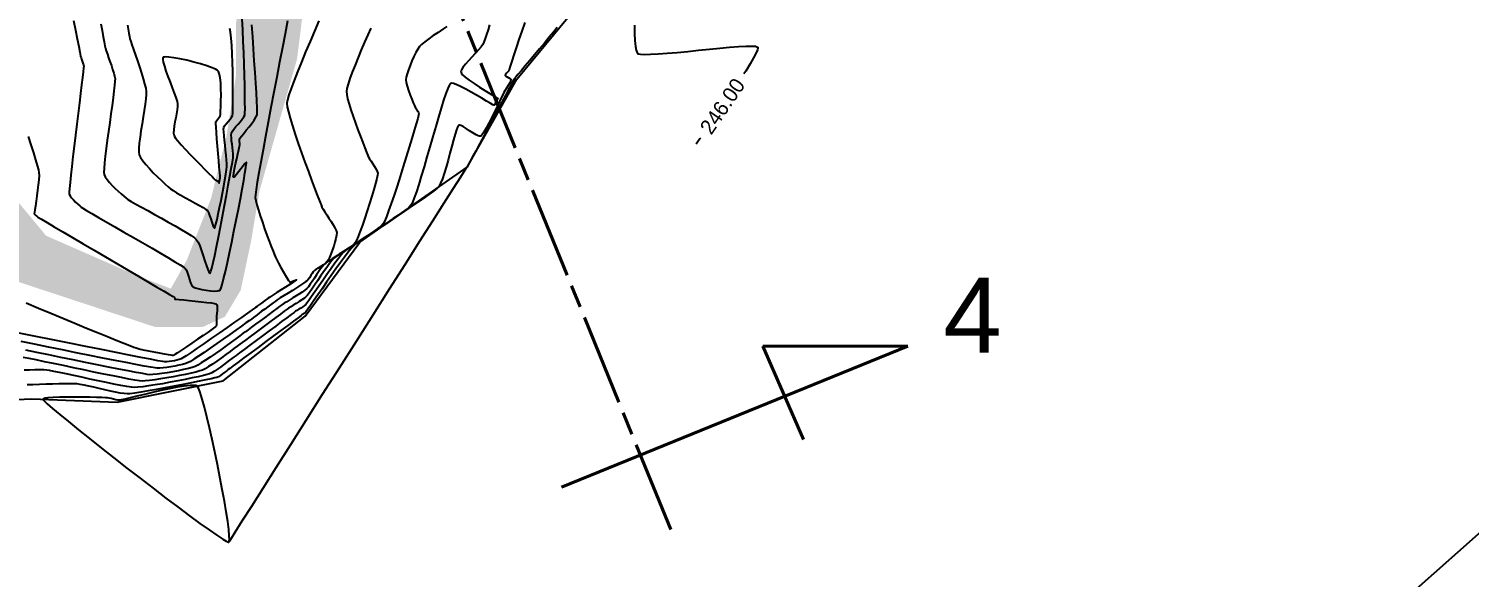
# Model space of a CAD drawing. Header units: metres. Extents: x 708941 to 724052, y 5405153 to 5413472.
# Drawn here: x 710142.2 to 710525.8, y 5411917.1 to 5412063.1 of the extents above; entities that cross this region are included whole.
import ezdxf

# ---------------------------------------------------------------- set-up
doc = ezdxf.new("R2010")
doc.units = ezdxf.units.M
doc.header["$LTSCALE"] = 12.7
doc.header["$MEASUREMENT"] = 0
doc.linetypes.add('ACAD_ISO08W100', pattern=[36, 24, -3, 6, -3])
for name, color, linetype in [('CONT-MJR1', 252, 'Continuous'), ('CONT-MNR1', 251, 'Continuous'), ('contornos2', 7, 'Continuous'), ('poligono colbun', 7, 'Continuous'), ('rio', 251, 'Continuous')]:
    doc.layers.add(name, color=color, linetype=linetype)
doc.layers.add('corte', color=214, linetype='ACAD_ISO08W100', lineweight=40)

msp = doc.modelspace()

# ---------------------------------------------------------------- hatches: boundary and pattern name
at = {"layer": 'rio'}
h = msp.add_hatch(dxfattribs=at)
h.set_pattern_fill('MUDST', color=256, scale=15, style=0)
h.paths.add_polyline_path([(709010.72, 5411936.38), (709004.98, 5411946.45), (709001.25, 5411958.08), (708996.13, 5411975.99), (709012.7, 5411962.98), (709030.78, 5411956.49), (709044.53, 5411951.18), (709074.83, 5411950.28), (709089.61, 5411951.82), (709102.43, 5411952.02), (709123.56, 5411954.63), (709134.73, 5411956.95), (709145.4, 5411956.95), (709168.41, 5411955.62), (709183.3, 5411955.53), (709187.67, 5411955.43), (709193.87, 5411958.4), (709194.56, 5411957.99), (709200.68, 5411965.39), (709203.1, 5411977.2), (709205.58, 5411984.02), (709211.33, 5411990.28), (709223.71, 5411994.78), (709231.07, 5411997.27), (709241.21, 5411994.8), (709265.58, 5411997.08), (709286.39, 5412000.38), (709297.9, 5412001.91), (709315.21, 5411997.24), (709326.72, 5411992.03), (709345.09, 5411985.93), (709355.27, 5411979.45), (709376.46, 5411975.37), (709391.72, 5411975.3), (709413.08, 5411978.61), (709438.83, 5411980.92), (709461.63, 5411986.21), (709475.6, 5411989.01), (709492.86, 5411992.74), (709503.45, 5411993.79), (709515.24, 5411993.79), (709532.63, 5411987.71), (709547.37, 5411983.51), (709564.71, 5411977.95), (709575.63, 5411973.62), (709587.68, 5411967.04), (709601.87, 5411958.6), (709607.56, 5411954.31), (709621.49, 5411940.03), (709647.9, 5411909.14), (709660.4, 5411897.76), (709669.81, 5411887.81), (709676.49, 5411876.15), (709682.2, 5411869.04), (709705.75, 5411878.05), (709736, 5411893.04), (709750.64, 5411899.41), (709758.05, 5411906.33), (709764.85, 5411916.27), (709770.13, 5411926.57), (709778.25, 5411949.25), (709785.66, 5411970.64), (709786.5, 5411979.16), (709785.1, 5411992.95), (709785.1, 5412008.74), (709787.55, 5412022.89), (709795.83, 5412039.06), (709803.3, 5412045.65), (709812.9, 5412054.28), (709814.49, 5412059.03), (709815.9, 5412060.78), (709822.13, 5412063.75), (709825.31, 5412072.01), (709847.55, 5412106.6), (709866.9, 5412128.06), (709875.05, 5412136.05), (709882.93, 5412155.32), (709888.97, 5412168.35), (709893.2, 5412182.51), (709907.24, 5412209.92), (709938.47, 5412236.97), (709971.6, 5412250.13), (709991.71, 5412252.94), (710005.1, 5412261.1), (710014.56, 5412263.33), (710040.82, 5412267.64), (710057.91, 5412266.41), (710076.56, 5412261.93), (710102.9, 5412255.3), (710112.79, 5412247.31), (710119.45, 5412240.72), (710131.28, 5412231.78), (710145.37, 5412209.63), (710149.4, 5412194.25), (710150.27, 5412166.43), (710139.83, 5412142.28), (710130.23, 5412129.69), (710126.33, 5412121.71), (710117.73, 5412100.96), (710114.13, 5412096.47), (710111.94, 5412085.44), (710111.94, 5412063.54), (710117.58, 5412054.18), (710137.74, 5412018.92), (710146.76, 5412008.05), (710171.4, 5411997.24), (710179.97, 5411993.95), (710184.25, 5412001.58), (710190.69, 5412018), (710194.77, 5412034.37), (710197.31, 5412050.49), (710197.31, 5412064.26), (710199.32, 5412079.72), (710201.37, 5412092.19), (710205.73, 5412098.48), (710214.95, 5412120.36), (710219.48, 5412128.98), (710230.13, 5412139.36), (710235.6, 5412142.44), (710241.85, 5412140.68), (710250.27, 5412138.84), (710280.27, 5412139.46), (710296.04, 5412143.18), (710311.35, 5412143.18), (710329.27, 5412144.22), (710333.88, 5412147.83), (710359.32, 5412147.31), (710368.97, 5412148.45), (710370.82, 5412151.38), (710390.46, 5412160.63), (710398.15, 5412171.03), (710408.65, 5412192.1), (710415.95, 5412204.58), (710425.69, 5412246.2), (710427.89, 5412275.36), (710429.04, 5412328.01), (710428.04, 5412335.01), (710422.46, 5412340.84), (710414.39, 5412351.33), (710395.98, 5412353.91), (710387.66, 5412360.04), (710378.34, 5412372.12), (710377.12, 5412383.36), (710377.12, 5412396.81), (710371.6, 5412397.8), (710368.77, 5412410.55), (710362.93, 5412436.03), (710362.93, 5412455.01), (710369.68, 5412482.49), (710374.05, 5412500.93), (710382.11, 5412513.13), (710396.48, 5412526.77), (710413.79, 5412540.1), (710438.62, 5412552.3), (710472.36, 5412570.37), (710507.51, 5412590.61), (710519.7, 5412579.46), (710499.92, 5412572.63), (710480.98, 5412561.98), (710445.54, 5412543.55), (710413.79, 5412532.5), (710411.05, 5412528.12), (710405.76, 5412520.43), (710394.25, 5412506.93), (710388.85, 5412494.92), (710386.47, 5412476.01), (710382.71, 5412446.17), (710388.72, 5412397.62), (710394.97, 5412383.05), (710398.02, 5412368.11), (710411.09, 5412363.15), (710426.51, 5412356), (710442.45, 5412348.49), (710447.05, 5412337.14), (710447.05, 5412315.92), (710441.78, 5412260.07), (710441.78, 5412194.92), (710437.48, 5412190.86), (710437.48, 5412179.96), (710422.82, 5412173.29), (710418.74, 5412164.82), (710409.45, 5412149.84), (710394.78, 5412136.49), (710379.86, 5412129.78), (710371.88, 5412127.03), (710311.73, 5412127.03), (710308.89, 5412124), (710254.14, 5412121.42), (710236.99, 5412126.6), (710229.16, 5412118.66), (710218.68, 5412095.96), (710213.59, 5412055.1), (710203.57, 5412019.88), (710201.34, 5412006.55), (710198.59, 5411993.54), (710194.4, 5411986.49), (710188.54, 5411983.77), (710175.67, 5411983.77), (710136.96, 5411996.55), (710120.35, 5412009.39), (710098.73, 5412043.32), (710098.73, 5412061.02), (710096.67, 5412091.87), (710100.83, 5412110.83), (710110.63, 5412117.13), (710123.77, 5412149.24), (710130.92, 5412166.36), (710128.79, 5412197.14), (710123.8, 5412211.38), (710113.15, 5412223.6), (710085.02, 5412238.46), (710058.13, 5412249.84), (710029.73, 5412249.84), (710015.06, 5412246.32), (710001.6, 5412242.56), (709992.04, 5412242.56), (709972.27, 5412238.6), (709963.64, 5412235.76), (709954.26, 5412232.26), (709954.26, 5412228.55), (709945.86, 5412220.35), (709925.83, 5412192.24), (709917.05, 5412177.32), (709899.37, 5412144.55), (709894.3, 5412133.07), (709891.48, 5412127.42), (709886.71, 5412118.47), (709886.71, 5412100.95), (709884.61, 5412095.01), (709863.2, 5412086.46), (709839.07, 5412054.84), (709818.25, 5412032.92), (709804.19, 5412017.18), (709804.19, 5411995.52), (709809.04, 5411990.11), (709796.13, 5411953.84), (709781.68, 5411916.41), (709768.27, 5411889.66), (709746.93, 5411879.08), (709713.1, 5411863.01), (709689.29, 5411855.41), (709697.02, 5411835.95), (709708.2, 5411825.46), (709725.86, 5411817.9), (709778.24, 5411813.93), (709792.75, 5411813.93), (709806.43, 5411818.64), (709820.66, 5411821.87), (709831.69, 5411824.63), (709853.8, 5411835.25), (709879.02, 5411846.88), (709921.68, 5411861.15), (709947.96, 5411871.32), (709969.09, 5411879.92), (709979.29, 5411886.02), (709982.27, 5411909.39), (709987.23, 5411923.13), (709997.03, 5411933.25), (710000.38, 5411927.93), (710000.38, 5411906.72), (709997.04, 5411893.11), (709991.96, 5411879.15), (709967.58, 5411866.46), (709951.2, 5411859.77), (709918.84, 5411852.05), (709894.39, 5411845.25), (709864.94, 5411830.28), (709840.16, 5411819.17), (709812.7, 5411811), (709801.26, 5411807.45), (709779.31, 5411803.47), (709766.14, 5411803.47), (709756.94, 5411797.7), (709737.23, 5411795.78), (709715.18, 5411796.68), (709708.1, 5411801.85), (709698.23, 5411815.71), (709693.86, 5411826.48), (709676.55, 5411857.93), (709667.66, 5411869.47), (709661.18, 5411881.7), (709649.81, 5411896.98), (709627.11, 5411919.87), (709613.01, 5411936.78), (709604.72, 5411946.98), (709591.67, 5411954.52), (709575.87, 5411964.64), (709557.6, 5411970.47), (709551.42, 5411973.23), (709538.02, 5411976.43), (709518.15, 5411979.68), (709504.01, 5411982), (709494.29, 5411985.04), (709479.8, 5411980.64), (709442.42, 5411967.64), (709425.43, 5411960.31), (709402.9, 5411951.24), (709383.6, 5411945.23), (709362.15, 5411938.26), (709331.55, 5411930.11), (709320.42, 5411924.96), (709306.56, 5411912.14), (709285.88, 5411895.62), (709279.31, 5411870.27), (709273.83, 5411857.41), (709264.69, 5411829.66), (709254.13, 5411801.64), (709246.31, 5411791.25), (709237.29, 5411777.87), (709219.52, 5411767.13), (709208.6, 5411765.29), (709203.92, 5411751.48), (709203.91, 5411735.92), (709205.94, 5411719.08), (709203.34, 5411708.78), (709199.33, 5411696.28), (709197.39, 5411684.19), (709189.35, 5411661.06), (709186.31, 5411649.66), (709173.04, 5411639.59), (709167.53, 5411621.08), (709166.78, 5411600.74), (709164.06, 5411585.63), (709162.73, 5411558.53), (709162.73, 5411546.6), (709165.95, 5411526.5), (709173.44, 5411512.03), (709050.6, 5411667.95), (709021.23, 5411751.02), (709026.33, 5411756.01), (709028.1, 5411762.18), (709028.65, 5411783.35), (709023.38, 5411795.31), (709011.24, 5411823.29), (709005.01, 5411832.77), (709001.76, 5411870.86)])

# ---------------------------------------------------------------- linework, layer by layer
at = {"layer": 'CONT-MJR1', "flags": 128}
for points, elevation in [([(710219.41, 5412065.27), (710218.24, 5412062.54), (710217.05, 5412059.76), (710215.88, 5412056.98), (710214.77, 5412054.27), (710213.73, 5412051.71), (710212.81, 5412049.35), (710212.04, 5412047.26), (710211.44, 5412045.52), (710211.05, 5412044.19), (710210.91, 5412043.33), (710211, 5412042.41), (710211.29, 5412041.05), (710211.76, 5412039.32), (710212.38, 5412037.28), (710213.11, 5412035.02), (710213.93, 5412032.6), (710214.81, 5412030.1), (710215.71, 5412027.59), (710216.6, 5412025.13), (710217.46, 5412022.81), (710218.26, 5412020.69), (710218.97, 5412018.85), (710219.55, 5412017.35), (710219.98, 5412016.28), (710220.22, 5412015.69), (710220.54, 5412015.09), (710220.99, 5412014.37), (710221.52, 5412013.57), (710222.1, 5412012.71), (710222.68, 5412011.84), (710223.22, 5412010.98), (710223.67, 5412010.18), (710223.99, 5412009.46), (710224.15, 5412008.86), (710224.12, 5412008.2), (710223.96, 5412007.33), (710223.69, 5412006.31), (710223.35, 5412005.23), (710222.96, 5412004.14), (710222.57, 5412003.12), (710222.2, 5412002.24), (710221.88, 5412001.56), (710221.65, 5412001.16), (710221.25, 5412000.77), (710220.64, 5412000.33), (710219.92, 5411999.88), (710219.21, 5411999.44), (710218.6, 5411999.05), (710218.2, 5411998.75), (710217.92, 5411998.41), (710217.59, 5411997.94), (710217.24, 5411997.41), (710216.89, 5411996.87), (710216.56, 5411996.41), (710216.27, 5411996.07), (710215.95, 5411995.82), (710215.32, 5411995.4), (710214.47, 5411994.85), (710213.46, 5411994.2), (710212.36, 5411993.5), (710211.22, 5411992.78), (710210.13, 5411992.09), (710209.14, 5411991.46), (710208.32, 5411990.94), (710207.75, 5411990.55), (710207.2, 5411990.16), (710206.54, 5411989.67), (710205.79, 5411989.12), (710204.99, 5411988.52), (710204.17, 5411987.91), (710203.38, 5411987.3), (710202.63, 5411986.74), (710201.97, 5411986.25), (710201.42, 5411985.86), (710200.89, 5411985.47), (710199.98, 5411984.82), (710198.77, 5411983.95), (710197.32, 5411982.92), (710195.7, 5411981.77), (710193.98, 5411980.55), (710192.22, 5411979.31), (710190.49, 5411978.1), (710188.85, 5411976.97), (710187.38, 5411975.97), (710186.13, 5411975.15), (710185.18, 5411974.56), (710184.59, 5411974.24), (710183.93, 5411974.01), (710183.09, 5411973.77), (710182.12, 5411973.54), (710181.08, 5411973.33), (710180, 5411973.14), (710178.94, 5411972.97), (710177.95, 5411972.85), (710177.08, 5411972.77), (710176.38, 5411972.74), (710175.79, 5411972.82), (710174.61, 5411973.02), (710172.88, 5411973.33), (710170.68, 5411973.75), (710168.07, 5411974.26), (710165.11, 5411974.84), (710161.87, 5411975.48), (710158.42, 5411976.17), (710154.8, 5411976.9), (710151.1, 5411977.64), (710147.37, 5411978.4), (710143.68, 5411979.14), (710140.09, 5411979.87)], 240), ([(710161.34, 5412064.5), (710161.67, 5412062.67), (710161.97, 5412061.03), (710162.23, 5412059.64), (710162.43, 5412058.59), (710162.58, 5412057.94), (710162.78, 5412057.24), (710163.07, 5412056.39), (710163.41, 5412055.43), (710163.77, 5412054.4), (710164.14, 5412053.35), (710164.48, 5412052.32), (710164.78, 5412051.36), (710164.99, 5412050.5), (710165.11, 5412049.8), (710165.1, 5412049.17), (710165, 5412048.08), (710164.83, 5412046.6), (710164.59, 5412044.79), (710164.32, 5412042.74), (710164.01, 5412040.51), (710163.69, 5412038.17), (710163.36, 5412035.8), (710163.05, 5412033.47), (710162.77, 5412031.26), (710162.52, 5412029.22), (710162.33, 5412027.44), (710162.2, 5412025.98), (710162.16, 5412024.93), (710162.21, 5412024.34), (710162.51, 5412023.73), (710163, 5412023.03), (710163.63, 5412022.25), (710164.37, 5412021.45), (710165.17, 5412020.64), (710165.98, 5412019.87), (710166.76, 5412019.16), (710167.45, 5412018.56), (710168.02, 5412018.09), (710168.54, 5412017.73), (710169.45, 5412017.19), (710170.67, 5412016.48), (710172.15, 5412015.65), (710173.82, 5412014.72), (710175.61, 5412013.72), (710177.46, 5412012.69), (710179.31, 5412011.65), (710181.1, 5412010.64), (710182.75, 5412009.68), (710184.21, 5412008.82), (710185.41, 5412008.07), (710186.28, 5412007.47), (710186.77, 5412007.05), (710187.22, 5412006.35), (710187.67, 5412005.31), (710188.14, 5412004.05), (710188.6, 5412002.67), (710189.04, 5412001.3), (710189.46, 5412000.04), (710189.84, 5411999.01), (710190.1, 5411998.42), (710190.27, 5411998.16), (710190.38, 5411998.08), (710190.42, 5411998.08), (710190.45, 5411998.09), (710190.52, 5411998.21), (710190.65, 5411998.57), (710190.88, 5411999.38), (710191.24, 5412000.87), (710191.67, 5412002.8), (710192.15, 5412005.09), (710192.66, 5412007.64), (710193.2, 5412010.39), (710193.75, 5412013.23), (710194.29, 5412016.09), (710194.8, 5412018.87), (710195.28, 5412021.51), (710195.71, 5412023.9), (710196.08, 5412025.96), (710196.36, 5412027.61), (710196.54, 5412028.76), (710196.62, 5412029.33), (710196.61, 5412029.92), (710196.53, 5412030.66), (710196.42, 5412031.5), (710196.29, 5412032.39), (710196.18, 5412033.27), (710196.1, 5412034.09), (710196.09, 5412034.8), (710196.16, 5412035.35), (710196.4, 5412035.85), (710196.8, 5412036.44), (710197.32, 5412037.09), (710197.91, 5412037.77), (710198.49, 5412038.44), (710199.01, 5412039.09), (710199.43, 5412039.68), (710199.67, 5412040.18), (710199.71, 5412040.72), (710199.74, 5412041.85), (710199.73, 5412043.5), (710199.7, 5412045.59), (710199.65, 5412048.04), (710199.58, 5412050.77), (710199.5, 5412053.69), (710199.39, 5412056.73), (710199.28, 5412059.81), (710199.15, 5412062.85), (710199.01, 5412065.77)], 240), ([(710282.85, 5412063.5), (710281.89, 5412062.28), (710280.75, 5412060.88), (710279.5, 5412059.36), (710278.18, 5412057.78), (710276.85, 5412056.2), (710275.56, 5412054.69), (710274.37, 5412053.29), (710273.34, 5412052.08), (710272.51, 5412051.11), (710271.95, 5412050.45), (710271.71, 5412050.15), (710271.5, 5412049.82), (710271.25, 5412049.39), (710270.99, 5412048.92), (710270.75, 5412048.48), (710270.56, 5412048.13), (710270.35, 5412047.73), (710269.84, 5412046.78), (710269.09, 5412045.38), (710268.14, 5412043.61), (710267.05, 5412041.58), (710265.87, 5412039.36), (710264.64, 5412037.06), (710263.41, 5412034.77), (710262.24, 5412032.57), (710261.17, 5412030.57), (710260.25, 5412028.85), (710259.53, 5412027.5), (710259.06, 5412026.63), (710258.89, 5412026.31), (710258.8, 5412026.25), (710258.72, 5412026.18), (710258.3, 5412025.52), (710257.1, 5412023.63), (710255.2, 5412020.65), (710252.69, 5412016.7), (710249.65, 5412011.91), (710246.16, 5412006.41), (710242.29, 5412000.32), (710238.15, 5411993.79), (710233.79, 5411986.93), (710229.31, 5411979.88), (710224.8, 5411972.77), (710220.32, 5411965.72), (710215.97, 5411958.86), (710211.82, 5411952.33), (710207.96, 5411946.24), (710204.47, 5411940.74), (710201.42, 5411935.95), (710198.92, 5411932), (710197.02, 5411929.02), (710196.01, 5411927.42), (710195.56, 5411926.72), (710195.43, 5411926.51), (710195.41, 5411926.48), (710195.41, 5411926.48), (710195.41, 5411926.48), (710195.41, 5411926.48)], 245)]:
    msp.add_lwpolyline(points, dxfattribs=dict(at, elevation=elevation))
at = {"layer": 'CONT-MJR1', "elevation": 245, "flags": 128}
msp.add_lwpolyline([(710195.41, 5411926.48), (710195.45, 5411926.53), (710195.52, 5411926.7), (710195.57, 5411927.15), (710195.55, 5411928.1), (710195.4, 5411929.78), (710195.12, 5411931.93), (710194.73, 5411934.49), (710194.25, 5411937.36), (710193.69, 5411940.48), (710193.06, 5411943.75), (710192.39, 5411947.11), (710191.69, 5411950.47), (710190.98, 5411953.75), (710190.27, 5411956.88), (710189.58, 5411959.78), (710188.92, 5411962.36), (710188.32, 5411964.55), (710187.78, 5411966.28), (710187.4, 5411967.26), (710187.17, 5411967.74), (710187.03, 5411967.94), (710186.96, 5411967.99), (710186.87, 5411968.04), (710186.61, 5411968.12), (710186.07, 5411968.18), (710185.09, 5411968.16), (710183.52, 5411967.98), (710181.64, 5411967.68), (710179.55, 5411967.28), (710177.35, 5411966.81), (710175.11, 5411966.31), (710172.94, 5411965.8), (710170.93, 5411965.31), (710169.17, 5411964.88), (710167.75, 5411964.53), (710166.77, 5411964.31), (710166.31, 5411964.22), (710165.87, 5411964.27), (710165.31, 5411964.38), (710164.7, 5411964.52), (710164.08, 5411964.67), (710163.52, 5411964.79), (710163.08, 5411964.86), (710162.6, 5411964.89), (710161.58, 5411964.92), (710160.14, 5411964.97), (710158.38, 5411965.01), (710156.42, 5411965.05), (710154.35, 5411965.07), (710152.3, 5411965.07), (710150.36, 5411965.04), (710148.64, 5411964.98), (710147.26, 5411964.87), (710146.47, 5411964.75), (710146.09, 5411964.64), (710145.96, 5411964.55), (710145.93, 5411964.51), (710145.93, 5411964.47), (710146.02, 5411964.33), (710146.33, 5411963.99), (710147.08, 5411963.29), (710148.5, 5411962.05), (710150.39, 5411960.45), (710152.69, 5411958.55), (710155.35, 5411956.39), (710158.3, 5411954.02), (710161.48, 5411951.5), (710164.83, 5411948.86), (710168.28, 5411946.16), (710171.77, 5411943.45), (710175.24, 5411940.78), (710178.64, 5411938.19), (710181.89, 5411935.74), (710184.93, 5411933.47), (710187.71, 5411931.43), (710190.15, 5411929.68), (710192.21, 5411928.26), (710193.81, 5411927.22), (710194.73, 5411926.7), (710195.18, 5411926.5), (710195.36, 5411926.47)], close=True, dxfattribs=at)
at = {"layer": 'CONT-MNR1', "flags": 128}
for points, elevation in [([(710211.08, 5412065.26), (710210.41, 5412061.84), (710209.7, 5412058.15), (710208.95, 5412054.28), (710208.18, 5412050.28), (710207.4, 5412046.23), (710206.64, 5412042.2), (710205.89, 5412038.25), (710205.19, 5412034.47), (710204.53, 5412030.91), (710203.94, 5412027.64), (710203.43, 5412024.75), (710203.01, 5412022.29), (710202.7, 5412020.34), (710202.52, 5412018.97), (710202.47, 5412018.25), (710202.6, 5412017.41), (710202.89, 5412016.26), (710203.29, 5412014.87), (710203.79, 5412013.31), (710204.35, 5412011.63), (710204.96, 5412009.9), (710205.57, 5412008.2), (710206.17, 5412006.59), (710206.72, 5412005.14), (710207.2, 5412003.9), (710207.57, 5412002.96), (710207.82, 5412002.37), (710208.17, 5412001.65), (710208.67, 5412000.7), (710209.26, 5411999.62), (710209.88, 5411998.52), (710210.49, 5411997.47), (710211.02, 5411996.6), (710211.35, 5411996.08), (710211.54, 5411995.83), (710211.62, 5411995.74), (710211.64, 5411995.73), (710211.69, 5411995.72), (710211.8, 5411995.72), (710212.02, 5411995.77), (710212.38, 5411995.9), (710212.86, 5411996.09), (710213.18, 5411996.22), (710213.34, 5411996.28), (710213.4, 5411996.28), (710213.41, 5411996.28), (710213.41, 5411996.26), (710213.34, 5411996.2), (710213.1, 5411996.03), (710212.57, 5411995.68), (710211.65, 5411995.08), (710210.54, 5411994.37), (710209.35, 5411993.61), (710208.19, 5411992.88), (710207.17, 5411992.22), (710206.38, 5411991.72), (710205.94, 5411991.43), (710205.54, 5411991.14), (710205.02, 5411990.76), (710204.45, 5411990.33), (710203.88, 5411989.9), (710203.37, 5411989.52), (710202.96, 5411989.22), (710202.55, 5411988.93), (710201.67, 5411988.31), (710200.4, 5411987.42), (710198.8, 5411986.3), (710196.97, 5411985.02), (710194.98, 5411983.63), (710192.9, 5411982.18), (710190.83, 5411980.74), (710188.83, 5411979.35), (710186.98, 5411978.08), (710185.36, 5411976.98), (710184.06, 5411976.1), (710183.14, 5411975.5), (710182.69, 5411975.23), (710182.23, 5411975.08), (710181.62, 5411974.92), (710180.93, 5411974.77), (710180.21, 5411974.64), (710179.51, 5411974.54), (710178.88, 5411974.47), (710178.39, 5411974.45), (710177.85, 5411974.53), (710176.55, 5411974.77), (710174.57, 5411975.15), (710172, 5411975.65), (710168.91, 5411976.25), (710165.39, 5411976.95), (710161.51, 5411977.71), (710157.35, 5411978.54), (710153, 5411979.4), (710148.53, 5411980.29), (710144.03, 5411981.19), (710139.57, 5411982.08)], 239), ([(710253.52, 5412063.76), (710252.39, 5412063.02), (710251.16, 5412062.2), (710249.89, 5412061.33), (710248.68, 5412060.47), (710247.6, 5412059.66), (710246.75, 5412058.96), (710246.2, 5412058.4), (710245.75, 5412057.74), (710245.25, 5412056.85), (710244.72, 5412055.78), (710244.2, 5412054.61), (710243.7, 5412053.4), (710243.26, 5412052.23), (710242.91, 5412051.15), (710242.67, 5412050.25), (710242.57, 5412049.57), (710242.66, 5412048.82), (710242.91, 5412047.83), (710243.28, 5412046.69), (710243.71, 5412045.51), (710244.15, 5412044.38), (710244.55, 5412043.4), (710244.86, 5412042.68), (710245.02, 5412042.32), (710245.2, 5412042.01), (710245.45, 5412041.63), (710245.72, 5412041.21), (710245.95, 5412040.83), (710246.05, 5412040.52), (710245.97, 5412040.15), (710245.72, 5412039.23), (710245.32, 5412037.84), (710244.79, 5412036.05), (710244.17, 5412033.95), (710243.46, 5412031.6), (710242.69, 5412029.08), (710241.87, 5412026.47), (710241.05, 5412023.84), (710240.22, 5412021.27), (710239.42, 5412018.83), (710238.66, 5412016.59), (710237.98, 5412014.63), (710237.38, 5412013.04), (710236.89, 5412011.87), (710236.54, 5412011.21), (710235.99, 5412010.63), (710235.16, 5412009.94), (710234.08, 5412009.15), (710232.83, 5412008.29), (710231.46, 5412007.39), (710230.03, 5412006.47), (710228.59, 5412005.56), (710227.21, 5412004.68), (710225.94, 5412003.87), (710224.85, 5412003.13), (710223.98, 5412002.51), (710223.4, 5412002.03), (710222.88, 5412001.44), (710222.23, 5412000.61), (710221.49, 5411999.59), (710220.68, 5411998.45), (710219.85, 5411997.24), (710219.02, 5411996.02), (710218.23, 5411994.85), (710217.51, 5411993.79), (710216.88, 5411992.89), (710216.38, 5411992.22), (710216.05, 5411991.83), (710215.57, 5411991.43), (710214.91, 5411990.98), (710214.16, 5411990.5), (710213.36, 5411990.02), (710212.58, 5411989.55), (710211.9, 5411989.14), (710211.36, 5411988.79), (710210.93, 5411988.48), (710210.18, 5411987.92), (710209.16, 5411987.17), (710207.95, 5411986.27), (710206.61, 5411985.27), (710205.18, 5411984.2), (710203.73, 5411983.12), (710202.33, 5411982.08), (710201.03, 5411981.11), (710199.89, 5411980.27), (710198.98, 5411979.59), (710198.34, 5411979.13), (710197.66, 5411978.63), (710196.79, 5411977.98), (710195.76, 5411977.22), (710194.63, 5411976.38), (710193.45, 5411975.52), (710192.26, 5411974.67), (710191.11, 5411973.87), (710190.05, 5411973.18), (710189.13, 5411972.63), (710188.39, 5411972.26), (710187.68, 5411972.02), (710186.66, 5411971.74), (710185.37, 5411971.44), (710183.89, 5411971.11), (710182.27, 5411970.79), (710180.57, 5411970.47), (710178.87, 5411970.17), (710177.22, 5411969.89), (710175.68, 5411969.66), (710174.31, 5411969.49), (710173.18, 5411969.37), (710172.35, 5411969.34), (710171.62, 5411969.4), (710170.42, 5411969.59), (710168.81, 5411969.87), (710166.84, 5411970.25), (710164.6, 5411970.69), (710162.13, 5411971.19), (710159.51, 5411971.73), (710156.8, 5411972.29), (710154.06, 5411972.87), (710151.36, 5411973.44), (710148.76, 5411973.98), (710146.32, 5411974.49), (710144.12, 5411974.95), (710142.21, 5411975.34), (710140.65, 5411975.65)], 242), ([(710264.88, 5412064.22), (710264.46, 5412062.88), (710264.06, 5412061.63), (710263.69, 5412060.53), (710263.36, 5412059.63), (710263.06, 5412059), (710262.6, 5412058.32), (710261.91, 5412057.51), (710261.07, 5412056.59), (710260.16, 5412055.63), (710259.26, 5412054.65), (710258.44, 5412053.72), (710257.77, 5412052.86), (710257.41, 5412052.26), (710257.26, 5412051.88), (710257.23, 5412051.66), (710257.23, 5412051.56), (710257.26, 5412051.47), (710257.37, 5412051.27), (710257.68, 5412050.9), (710258.33, 5412050.31), (710259.44, 5412049.46), (710260.77, 5412048.54), (710262.2, 5412047.61), (710263.64, 5412046.71), (710264.95, 5412045.91), (710266.03, 5412045.26), (710266.65, 5412044.88), (710266.93, 5412044.71), (710267.02, 5412044.65), (710267.03, 5412044.64), (710267.03, 5412044.62), (710267.02, 5412044.58), (710266.97, 5412044.49), (710266.88, 5412044.35), (710266.79, 5412044.22), (710266.69, 5412043.97), (710266.48, 5412043.49), (710266.24, 5412043.03), (710266.02, 5412042.78), (710265.73, 5412042.91), (710265.05, 5412043.31), (710264.04, 5412043.91), (710262.81, 5412044.64), (710261.42, 5412045.46), (710259.97, 5412046.3), (710258.52, 5412047.09), (710257.17, 5412047.78), (710255.99, 5412048.3), (710255.23, 5412048.55), (710254.79, 5412048.63), (710254.57, 5412048.62), (710254.48, 5412048.59), (710254.43, 5412048.56), (710254.31, 5412048.42), (710254.09, 5412048.05), (710253.75, 5412047.27), (710253.23, 5412045.89), (710252.64, 5412044.11), (710251.98, 5412042.01), (710251.27, 5412039.65), (710250.52, 5412037.1), (710249.74, 5412034.44), (710248.96, 5412031.72), (710248.18, 5412029.01), (710247.41, 5412026.39), (710246.68, 5412023.92), (710245.99, 5412021.67), (710245.37, 5412019.71), (710244.81, 5412018.1), (710244.35, 5412016.92), (710243.98, 5412016.23), (710243.42, 5412015.64), (710242.53, 5412014.89), (710241.37, 5412014.01), (710239.99, 5412013.04), (710238.44, 5412011.99), (710236.78, 5412010.89), (710235.06, 5412009.78), (710233.34, 5412008.67), (710231.67, 5412007.59), (710230.11, 5412006.58), (710228.71, 5412005.65), (710227.52, 5412004.84), (710226.6, 5412004.17), (710226, 5412003.67), (710225.41, 5412003), (710224.62, 5412002), (710223.69, 5412000.75), (710222.65, 5411999.31), (710221.55, 5411997.75), (710220.44, 5411996.15), (710219.36, 5411994.59), (710218.35, 5411993.12), (710217.46, 5411991.83), (710216.73, 5411990.78), (710216.21, 5411990.05), (710215.94, 5411989.7), (710215.6, 5411989.43), (710215.12, 5411989.11), (710214.59, 5411988.78), (710214.04, 5411988.45), (710213.55, 5411988.15), (710213.17, 5411987.91), (710212.8, 5411987.64), (710212.01, 5411987.06), (710210.89, 5411986.22), (710209.49, 5411985.19), (710207.9, 5411984), (710206.18, 5411982.72), (710204.41, 5411981.41), (710202.67, 5411980.11), (710201.01, 5411978.88), (710199.53, 5411977.78), (710198.28, 5411976.86), (710197.35, 5411976.17), (710196.81, 5411975.77), (710196.26, 5411975.37), (710195.59, 5411974.86), (710194.83, 5411974.29), (710194.02, 5411973.69), (710193.19, 5411973.08), (710192.37, 5411972.5), (710191.59, 5411971.99), (710190.88, 5411971.57), (710190.29, 5411971.27), (710189.69, 5411971.08), (710188.67, 5411970.82), (710187.3, 5411970.51), (710185.66, 5411970.16), (710183.81, 5411969.78), (710181.84, 5411969.39), (710179.8, 5411969.01), (710177.77, 5411968.64), (710175.83, 5411968.31), (710174.05, 5411968.03), (710172.49, 5411967.82), (710171.22, 5411967.68), (710170.33, 5411967.63), (710169.48, 5411967.7), (710168.24, 5411967.88), (710166.67, 5411968.16), (710164.84, 5411968.52), (710162.81, 5411968.94), (710160.66, 5411969.39), (710158.45, 5411969.87), (710156.25, 5411970.35), (710154.12, 5411970.82), (710152.13, 5411971.25), (710150.36, 5411971.63), (710148.86, 5411971.93), (710147.7, 5411972.15), (710146.95, 5411972.26), (710146.13, 5411972.3), (710145.06, 5411972.31), (710143.8, 5411972.3), (710142.38, 5411972.27), (710140.89, 5411972.23)], 243), ([(710274.24, 5412064.84), (710273.46, 5412062.53), (710272.7, 5412060.27), (710271.99, 5412058.12), (710271.35, 5412056.18), (710270.8, 5412054.51), (710270.37, 5412053.2), (710270.08, 5412052.32), (710269.96, 5412051.97), (710269.73, 5412051.69), (710269.4, 5412051.33), (710269.1, 5412050.99), (710268.99, 5412050.74), (710269.16, 5412050.56), (710269.55, 5412050.32), (710270.02, 5412050.06), (710270.35, 5412049.86), (710270.53, 5412049.72), (710270.6, 5412049.63), (710270.61, 5412049.59), (710270.62, 5412049.55), (710270.59, 5412049.44), (710270.48, 5412049.19), (710270.24, 5412048.73), (710269.83, 5412048.05), (710269.38, 5412047.33), (710268.97, 5412046.67), (710268.68, 5412046.18), (710268.46, 5412045.74), (710268.06, 5412044.91), (710267.52, 5412043.77), (710266.87, 5412042.42), (710266.15, 5412040.95), (710265.4, 5412039.44), (710264.65, 5412037.99), (710263.95, 5412036.68), (710263.32, 5412035.61), (710262.9, 5412034.99), (710262.65, 5412034.69), (710262.51, 5412034.57), (710262.46, 5412034.55), (710262.38, 5412034.53), (710262.19, 5412034.54), (710261.84, 5412034.64), (710261.26, 5412034.92), (710260.42, 5412035.42), (710259.52, 5412036.02), (710258.63, 5412036.61), (710257.81, 5412037.11), (710257.25, 5412037.38), (710256.92, 5412037.47), (710256.75, 5412037.47), (710256.68, 5412037.45), (710256.63, 5412037.42), (710256.53, 5412037.3), (710256.36, 5412036.97), (710256.1, 5412036.27), (710255.71, 5412035.07), (710255.28, 5412033.56), (710254.81, 5412031.85), (710254.31, 5412030.01), (710253.8, 5412028.13), (710253.28, 5412026.31), (710252.78, 5412024.62), (710252.29, 5412023.16), (710251.84, 5412022.01), (710251.42, 5412021.26), (710250.89, 5412020.72), (710249.95, 5412019.95), (710248.66, 5412019), (710247.09, 5412017.9), (710245.3, 5412016.67), (710243.35, 5412015.36), (710241.3, 5412014), (710239.21, 5412012.61), (710237.14, 5412011.25), (710235.15, 5412009.93), (710233.31, 5412008.7), (710231.67, 5412007.59), (710230.3, 5412006.63), (710229.26, 5412005.86), (710228.61, 5412005.3), (710228.02, 5412004.65), (710227.22, 5412003.65), (710226.25, 5412002.37), (710225.14, 5412000.87), (710223.95, 5411999.22), (710222.71, 5411997.47), (710221.46, 5411995.69), (710220.24, 5411993.94), (710219.09, 5411992.29), (710218.05, 5411990.78), (710217.16, 5411989.5), (710216.47, 5411988.5), (710216.01, 5411987.84), (710215.83, 5411987.58), (710215.65, 5411987.45), (710215.41, 5411987.3), (710215.17, 5411987.15), (710214.98, 5411987.03), (710214.66, 5411986.8), (710213.86, 5411986.2), (710212.65, 5411985.3), (710211.11, 5411984.16), (710209.31, 5411982.83), (710207.35, 5411981.37), (710205.31, 5411979.85), (710203.25, 5411978.32), (710201.27, 5411976.85), (710199.44, 5411975.49), (710197.84, 5411974.31), (710196.56, 5411973.36), (710195.68, 5411972.71), (710195.27, 5411972.41), (710194.86, 5411972.1), (710194.33, 5411971.71), (710193.75, 5411971.28), (710193.17, 5411970.86), (710192.63, 5411970.51), (710192.19, 5411970.28), (710191.73, 5411970.16), (710190.75, 5411969.94), (710189.33, 5411969.64), (710187.55, 5411969.28), (710185.49, 5411968.87), (710183.24, 5411968.43), (710180.88, 5411967.98), (710178.49, 5411967.54), (710176.16, 5411967.11), (710173.98, 5411966.73), (710172.01, 5411966.4), (710170.36, 5411966.15), (710169.1, 5411965.98), (710168.32, 5411965.93), (710167.52, 5411965.99), (710166.48, 5411966.15), (710165.24, 5411966.38), (710163.87, 5411966.67), (710162.42, 5411967), (710160.93, 5411967.34), (710159.48, 5411967.68), (710158.1, 5411967.99), (710156.87, 5411968.25), (710155.82, 5411968.45), (710155.01, 5411968.56), (710154.23, 5411968.6), (710153.12, 5411968.61), (710151.75, 5411968.6), (710150.19, 5411968.57), (710148.5, 5411968.53), (710146.74, 5411968.48), (710144.98, 5411968.42), (710143.27, 5411968.36), (710141.68, 5411968.31)], 244), ([(710154.03, 5412065.37), (710154.56, 5412062.78), (710155.03, 5412060.45), (710155.44, 5412058.46), (710155.75, 5412056.91), (710155.96, 5412055.88), (710156.06, 5412055.45), (710156.18, 5412055.06), (710156.36, 5412054.56), (710156.54, 5412054.02), (710156.7, 5412053.52), (710156.78, 5412053.12), (710156.75, 5412052.71), (710156.63, 5412051.71), (710156.46, 5412050.2), (710156.22, 5412048.26), (710155.94, 5412045.96), (710155.62, 5412043.39), (710155.28, 5412040.62), (710154.93, 5412037.73), (710154.57, 5412034.8), (710154.23, 5412031.9), (710153.9, 5412029.11), (710153.6, 5412026.52), (710153.34, 5412024.19), (710153.13, 5412022.21), (710152.98, 5412020.65), (710152.9, 5412019.6), (710152.91, 5412019.12), (710153.14, 5412018.68), (710153.54, 5412018.15), (710154.05, 5412017.58), (710154.62, 5412017), (710155.19, 5412016.46), (710155.72, 5412016), (710156.14, 5412015.65), (710156.57, 5412015.37), (710157.53, 5412014.79), (710158.93, 5412013.97), (710160.7, 5412012.94), (710162.77, 5412011.75), (710165.07, 5412010.42), (710167.5, 5412009.02), (710170.02, 5412007.57), (710172.53, 5412006.11), (710174.97, 5412004.7), (710177.25, 5412003.37), (710179.32, 5412002.16), (710181.08, 5412001.11), (710182.47, 5412000.26), (710183.41, 5411999.66), (710183.84, 5411999.34), (710184.13, 5411998.84), (710184.41, 5411998.11), (710184.67, 5411997.26), (710184.94, 5411996.37), (710185.21, 5411995.54), (710185.44, 5411994.99), (710185.63, 5411994.66), (710185.76, 5411994.51), (710185.83, 5411994.45), (710185.9, 5411994.4), (710186.08, 5411994.3), (710186.47, 5411994.15), (710187.16, 5411993.95), (710188.22, 5411993.71), (710189.39, 5411993.51), (710190.57, 5411993.36), (710191.65, 5411993.31), (710192.37, 5411993.34), (710192.79, 5411993.42), (710193, 5411993.5), (710193.08, 5411993.55), (710193.12, 5411993.58), (710193.2, 5411993.74), (710193.36, 5411994.15), (710193.63, 5411995.03), (710194.04, 5411996.58), (710194.51, 5411998.56), (710195.04, 5412000.9), (710195.61, 5412003.51), (710196.2, 5412006.32), (710196.8, 5412009.23), (710197.39, 5412012.19), (710197.96, 5412015.1), (710198.5, 5412017.88), (710198.98, 5412020.46), (710199.4, 5412022.75), (710199.73, 5412024.68), (710199.97, 5412026.17), (710200.08, 5412026.99), (710200.12, 5412027.36), (710200.11, 5412027.48), (710200.1, 5412027.5), (710200.07, 5412027.5), (710199.96, 5412027.45), (710199.73, 5412027.24), (710199.32, 5412026.77), (710198.71, 5412025.98), (710198.06, 5412025.11), (710197.44, 5412024.32), (710197.03, 5412023.85), (710196.8, 5412023.65), (710196.7, 5412023.6), (710196.66, 5412023.6), (710196.64, 5412023.62), (710196.62, 5412023.74), (710196.63, 5412024.06), (710196.72, 5412024.73), (710196.93, 5412025.85), (710197.21, 5412027.17), (710197.53, 5412028.56), (710197.84, 5412029.89), (710198.11, 5412031.04), (710198.3, 5412031.87), (710198.37, 5412032.25), (710198.35, 5412032.6), (710198.29, 5412033.05), (710198.24, 5412033.5), (710198.26, 5412033.83), (710198.42, 5412034.08), (710198.83, 5412034.59), (710199.4, 5412035.29), (710200.08, 5412036.12), (710200.81, 5412037.04), (710201.53, 5412037.97), (710202.16, 5412038.86), (710202.65, 5412039.65), (710202.93, 5412040.28), (710202.98, 5412040.9), (710202.96, 5412042.13), (710202.89, 5412043.89), (710202.76, 5412046.1), (710202.6, 5412048.68), (710202.41, 5412051.54), (710202.21, 5412054.61), (710201.99, 5412057.79), (710201.78, 5412061), (710201.57, 5412064.17)], 239), ([(710168.46, 5412064.09), (710168.63, 5412063.03), (710168.79, 5412062.02), (710168.95, 5412061.14), (710169.1, 5412060.44), (710169.29, 5412059.81), (710169.61, 5412058.84), (710170.03, 5412057.61), (710170.53, 5412056.17), (710171.06, 5412054.6), (710171.61, 5412052.98), (710172.14, 5412051.37), (710172.61, 5412049.84), (710173.01, 5412048.47), (710173.3, 5412047.32), (710173.44, 5412046.47), (710173.44, 5412045.65), (710173.33, 5412044.49), (710173.15, 5412043.06), (710172.9, 5412041.43), (710172.62, 5412039.67), (710172.32, 5412037.84), (710172.03, 5412036.02), (710171.77, 5412034.29), (710171.57, 5412032.7), (710171.45, 5412031.34), (710171.42, 5412030.27), (710171.52, 5412029.56), (710171.87, 5412028.85), (710172.48, 5412027.98), (710173.29, 5412026.98), (710174.26, 5412025.91), (710175.31, 5412024.81), (710176.39, 5412023.73), (710177.45, 5412022.71), (710178.43, 5412021.81), (710179.26, 5412021.07), (710179.9, 5412020.53), (710180.58, 5412020.05), (710181.52, 5412019.47), (710182.65, 5412018.82), (710183.9, 5412018.13), (710185.2, 5412017.42), (710186.46, 5412016.73), (710187.61, 5412016.09), (710188.59, 5412015.53), (710189.32, 5412015.07), (710189.71, 5412014.75), (710190.02, 5412014.24), (710190.32, 5412013.46), (710190.62, 5412012.56), (710190.91, 5412011.64), (710191.18, 5412010.83), (710191.37, 5412010.35), (710191.5, 5412010.13), (710191.58, 5412010.07), (710191.62, 5412010.06), (710191.64, 5412010.07), (710191.7, 5412010.17), (710191.81, 5412010.47), (710192, 5412011.14), (710192.29, 5412012.33), (710192.62, 5412013.84), (710192.98, 5412015.58), (710193.35, 5412017.45), (710193.72, 5412019.36), (710194.06, 5412021.23), (710194.36, 5412022.96), (710194.61, 5412024.46), (710194.78, 5412025.64), (710194.86, 5412026.41), (710194.87, 5412027.2), (710194.81, 5412028.24), (710194.71, 5412029.46), (710194.57, 5412030.79), (710194.43, 5412032.14), (710194.29, 5412033.46), (710194.17, 5412034.67), (710194.08, 5412035.69), (710194.04, 5412036.45), (710194.07, 5412036.87), (710194.3, 5412037.33), (710194.72, 5412037.88), (710195.23, 5412038.48), (710195.74, 5412039.07), (710196.16, 5412039.62), (710196.4, 5412040.08), (710196.45, 5412040.56), (710196.49, 5412041.57), (710196.52, 5412043.05), (710196.53, 5412044.89), (710196.53, 5412047.01), (710196.51, 5412049.33), (710196.47, 5412051.74), (710196.41, 5412054.17), (710196.32, 5412056.52), (710196.19, 5412058.71), (710196.04, 5412060.65), (710195.85, 5412062.24), (710195.67, 5412063.21)], 241), ([(710303.46, 5412064.11), (710303.48, 5412061.93), (710303.56, 5412060), (710303.72, 5412058.43), (710303.89, 5412057.48), (710304.05, 5412056.97), (710304.17, 5412056.74), (710304.24, 5412056.66), (710304.31, 5412056.61), (710304.53, 5412056.51), (710305.04, 5412056.41), (710306.03, 5412056.34), (710307.71, 5412056.35), (710309.79, 5412056.46), (710312.2, 5412056.63), (710314.85, 5412056.87), (710317.65, 5412057.14), (710320.54, 5412057.43), (710323.41, 5412057.72), (710326.19, 5412057.99), (710328.8, 5412058.23), (710331.15, 5412058.41), (710333.16, 5412058.52), (710334.74, 5412058.54), (710335.65, 5412058.49), (710336.09, 5412058.39), (710336.26, 5412058.3), (710336.3, 5412058.25), (710336.33, 5412058.18), (710336.33, 5412057.99), (710336.22, 5412057.57), (710335.89, 5412056.77), (710335.2, 5412055.44), (710334.25, 5412053.79), (710333.08, 5412051.9), (710332.61, 5412051.16)], 246), ([(710233.24, 5412063.31), (710232.43, 5412061.51), (710231.57, 5412059.56), (710230.7, 5412057.53), (710229.85, 5412055.48), (710229.04, 5412053.47), (710228.31, 5412051.58), (710227.68, 5412049.87), (710227.19, 5412048.4), (710226.87, 5412047.24), (710226.74, 5412046.45), (710226.81, 5412045.65), (710227.06, 5412044.52), (710227.44, 5412043.12), (710227.94, 5412041.53), (710228.52, 5412039.8), (710229.15, 5412038), (710229.81, 5412036.2), (710230.46, 5412034.47), (710231.08, 5412032.86), (710231.63, 5412031.44), (710232.09, 5412030.29), (710232.43, 5412029.45), (710232.62, 5412029), (710232.9, 5412028.5), (710233.29, 5412027.89), (710233.75, 5412027.2), (710234.22, 5412026.49), (710234.64, 5412025.81), (710234.95, 5412025.19), (710235.1, 5412024.69), (710235.04, 5412024.21), (710234.82, 5412023.28), (710234.48, 5412021.98), (710234.03, 5412020.39), (710233.49, 5412018.59), (710232.9, 5412016.66), (710232.27, 5412014.68), (710231.63, 5412012.72), (710231, 5412010.88), (710230.41, 5412009.23), (710229.88, 5412007.84), (710229.43, 5412006.8), (710229.09, 5412006.19), (710228.6, 5412005.66), (710227.89, 5412005.08), (710227.01, 5412004.45), (710226.02, 5412003.8), (710224.96, 5412003.14), (710223.91, 5412002.49), (710222.91, 5412001.87), (710222.03, 5412001.3), (710221.3, 5412000.8), (710220.8, 5412000.39), (710220.36, 5411999.89), (710219.86, 5411999.22), (710219.33, 5411998.44), (710218.77, 5411997.59), (710218.2, 5411996.72), (710217.64, 5411995.87), (710217.11, 5411995.1), (710216.61, 5411994.44), (710216.16, 5411993.95), (710215.66, 5411993.52), (710214.99, 5411993.05), (710214.22, 5411992.54), (710213.37, 5411992.01), (710212.49, 5411991.47), (710211.63, 5411990.96), (710210.83, 5411990.48), (710210.12, 5411990.04), (710209.56, 5411989.67), (710208.99, 5411989.26), (710208.18, 5411988.67), (710207.19, 5411987.94), (710206.07, 5411987.1), (710204.89, 5411986.21), (710203.69, 5411985.32), (710202.53, 5411984.45), (710201.47, 5411983.66), (710200.57, 5411983), (710199.88, 5411982.49), (710199.26, 5411982.05), (710198.38, 5411981.4), (710197.29, 5411980.6), (710196.04, 5411979.69), (710194.69, 5411978.71), (710193.27, 5411977.7), (710191.86, 5411976.69), (710190.48, 5411975.74), (710189.21, 5411974.88), (710188.09, 5411974.15), (710187.16, 5411973.59), (710186.49, 5411973.25), (710185.7, 5411972.98), (710184.64, 5411972.69), (710183.37, 5411972.39), (710181.97, 5411972.09), (710180.5, 5411971.81), (710179.02, 5411971.56), (710177.6, 5411971.35), (710176.3, 5411971.18), (710175.2, 5411971.07), (710174.36, 5411971.04), (710173.7, 5411971.11), (710172.48, 5411971.31), (710170.78, 5411971.61), (710168.65, 5411972.02), (710166.17, 5411972.5), (710163.39, 5411973.05), (710160.39, 5411973.66), (710157.23, 5411974.3), (710153.98, 5411974.96), (710150.7, 5411975.63), (710147.46, 5411976.3), (710144.32, 5411976.95), (710141.35, 5411977.56)], 241), ([(710141.96, 5412034.5), (710142.71, 5412032.22), (710143.38, 5412030.12), (710143.96, 5412028.26), (710144.41, 5412026.73), (710144.72, 5412025.59), (710144.86, 5412024.91), (710144.88, 5412024.08), (710144.81, 5412022.95), (710144.68, 5412021.61), (710144.5, 5412020.16), (710144.3, 5412018.67), (710144.09, 5412017.23), (710143.9, 5412015.95), (710143.74, 5412014.91), (710143.63, 5412014.2), (710143.61, 5412013.9), (710143.77, 5412013.67), (710144.03, 5412013.4), (710144.25, 5412013.21), (710144.6, 5412013), (710145.55, 5412012.44), (710147.02, 5412011.57), (710148.94, 5412010.44), (710151.22, 5412009.1), (710153.81, 5412007.57), (710156.62, 5412005.92), (710159.58, 5412004.18), (710162.61, 5412002.4), (710165.64, 5412000.62), (710168.6, 5411998.89), (710171.4, 5411997.24), (710173.99, 5411995.72), (710176.27, 5411994.38), (710178.17, 5411993.26), (710179.63, 5411992.4), (710180.56, 5411991.84), (710180.9, 5411991.64), (710180.96, 5411991.5), (710181.01, 5411991.32), (710181.08, 5411991.19), (710181.4, 5411991.15), (710182.22, 5411991.07), (710183.43, 5411990.96), (710184.89, 5411990.81), (710186.49, 5411990.65), (710188.09, 5411990.48), (710189.59, 5411990.3), (710190.84, 5411990.13), (710191.59, 5411990), (710191.96, 5411989.91), (710192.1, 5411989.85), (710192.13, 5411989.82), (710192.17, 5411989.77), (710192.23, 5411989.63), (710192.28, 5411989.34), (710192.31, 5411988.83), (710192.28, 5411988.09), (710192.22, 5411987.34), (710192.16, 5411986.71), (710192.13, 5411986.3), (710192.14, 5411985.89), (710192.15, 5411985.37), (710192.15, 5411984.81), (710192.11, 5411984.31), (710192.01, 5411983.97), (710191.7, 5411983.69), (710190.96, 5411983.15), (710189.88, 5411982.38), (710188.56, 5411981.47), (710187.1, 5411980.47), (710185.6, 5411979.44), (710184.14, 5411978.46), (710182.84, 5411977.59), (710181.78, 5411976.88), (710181.07, 5411976.4), (710180.79, 5411976.22), (710180.6, 5411976.18), (710180.4, 5411976.15), (710180.11, 5411976.2), (710179.38, 5411976.32), (710178.3, 5411976.51), (710176.99, 5411976.75), (710175.55, 5411977.02), (710174.1, 5411977.3), (710172.74, 5411977.58), (710171.58, 5411977.84), (710170.73, 5411978.07), (710170.14, 5411978.28), (710169.03, 5411978.71), (710167.44, 5411979.34), (710165.43, 5411980.15), (710163.07, 5411981.11), (710160.42, 5411982.19), (710157.52, 5411983.38), (710154.44, 5411984.65), (710151.24, 5411985.97), (710147.98, 5411987.33), (710144.71, 5411988.69), (710141.49, 5411990.04)], 238), ([(710321.02, 5412034.04), (710320.91, 5412033.88), (710320.25, 5412032.92), (710319.89, 5412032.39)], 246)]:
    msp.add_lwpolyline(points, dxfattribs=dict(at, elevation=elevation))
at = {"layer": 'CONT-MNR1', "elevation": 242, "flags": 128}
msp.add_lwpolyline([(710180.82, 5412034.78), (710180.86, 5412034.69), (710180.97, 5412034.47), (710181.25, 5412034.06), (710181.81, 5412033.35), (710182.73, 5412032.27), (710183.86, 5412031.03), (710185.12, 5412029.69), (710186.44, 5412028.32), (710187.75, 5412026.98), (710188.98, 5412025.73), (710190.07, 5412024.65), (710190.95, 5412023.78), (710191.54, 5412023.2), (710191.78, 5412022.97), (710191.98, 5412022.84), (710192.26, 5412022.69), (710192.51, 5412022.55), (710192.65, 5412022.46), (710192.71, 5412022.32), (710192.77, 5412022.13), (710192.82, 5412022.04), (710192.88, 5412022.23), (710192.97, 5412022.65), (710193.06, 5412023.13), (710193.11, 5412023.49), (710193.08, 5412023.9), (710193.01, 5412024.88), (710192.89, 5412026.29), (710192.75, 5412028.01), (710192.59, 5412029.93), (710192.43, 5412031.91), (710192.27, 5412033.82), (710192.14, 5412035.56), (710192.04, 5412036.98), (710191.98, 5412037.97), (710191.98, 5412038.4), (710192.13, 5412038.67), (710192.4, 5412039.01), (710192.7, 5412039.37), (710192.97, 5412039.71), (710193.13, 5412039.98), (710193.17, 5412040.37), (710193.23, 5412041.23), (710193.29, 5412042.45), (710193.33, 5412043.92), (710193.35, 5412045.53), (710193.33, 5412047.16), (710193.26, 5412048.73), (710193.12, 5412050.1), (710192.96, 5412050.99), (710192.8, 5412051.49), (710192.68, 5412051.74), (710192.61, 5412051.84), (710192.54, 5412051.92), (710192.32, 5412052.09), (710191.85, 5412052.36), (710190.97, 5412052.75), (710189.56, 5412053.27), (710187.89, 5412053.79), (710186.07, 5412054.29), (710184.21, 5412054.76), (710182.4, 5412055.15), (710180.77, 5412055.44), (710179.41, 5412055.62), (710178.59, 5412055.66), (710178.16, 5412055.62), (710177.98, 5412055.55), (710177.93, 5412055.51), (710177.89, 5412055.46), (710177.84, 5412055.29), (710177.84, 5412054.94), (710177.95, 5412054.27), (710178.25, 5412053.18), (710178.68, 5412051.87), (710179.2, 5412050.43), (710179.77, 5412048.93), (710180.34, 5412047.45), (710180.86, 5412046.05), (710181.31, 5412044.82), (710181.63, 5412043.82), (710181.77, 5412043.14), (710181.77, 5412042.43), (710181.66, 5412041.54), (710181.48, 5412040.52), (710181.27, 5412039.44), (710181.06, 5412038.33), (710180.87, 5412037.26), (710180.75, 5412036.27), (710180.72, 5412035.43)], close=True, dxfattribs=at)
at = {"layer": 'contornos2', "color": 30}
msp.add_lwpolyline([(710103.94, 5411962.9), (710142.97, 5411964.63), (710165.66, 5411963.68), (710193.89, 5411969.39), (710215.78, 5411986.64), (710230.3, 5412006.37), (710258.88, 5412026.29), (710272.09, 5412049.72), (710299.28, 5412082.67), (710363.13, 5412095.59), (710390.6, 5412102.77), (710421.45, 5412134.07), (710428.83, 5412151.02), (710444.93, 5412159.07), (710456, 5412173.14), (710458.01, 5412208.32), (710450.08, 5412245.32), (710450.08, 5412245.32), (710458.34, 5412346.91), (710449.35, 5412410.04)], dxfattribs=at)
at = {"layer": 'corte', "color": 6, "ltscale": 0.08}
msp.add_line((710313.11, 5411929.81), (710168.78, 5412284.24), dxfattribs=at)
msp.add_line((710313.11, 5411929.81), (710168.78, 5412284.24), dxfattribs=at)
at = {"layer": 'corte', "color": 6}
msp.add_lwpolyline([(710284.03, 5411941.04), (710376.3, 5411978.62), (710337.63, 5411978.6), (710348.49, 5411953.77)], dxfattribs=at)
msp.add_lwpolyline([(710284.03, 5411941.04), (710376.3, 5411978.62), (710337.63, 5411978.6), (710348.49, 5411953.77)], dxfattribs=at)
at = {"layer": 'poligono colbun', "color": 252, "linetype": 'Continuous'}
msp.add_lwpolyline([(710680.57, 5412661.16), (710749.55, 5412633.78), (710672.84, 5412521.48), (710591.85, 5412501.1), (710569.48, 5412503.18), (710545.27, 5412510.5), (710535.63, 5412499.99), (710482.02, 5412401.56), (710525.42, 5412295.94), (710537.45, 5412259.96), (710556.21, 5412203.44), (710581.34, 5412134.03), (710603.17, 5412080.93), (710634.57, 5412017.81), (710573.1, 5411968.4), (710503.78, 5411906.89), (710265.44, 5411723.21), (710082.77, 5411586.69), (709941.61, 5411481.35), (709909.89, 5411479.81), (709854.1, 5411506.46), (709655.99, 5411275.74), (709654.54, 5411277.23)], dxfattribs=at)

# ---------------------------------------------------------------- texts
at = {"layer": 'CONT-MNR1', "insert": (710326.9, 5412042.54, 246), "char_height": 4, "attachment_point": 5, "rotation": 55.6406}
msp.add_mtext('{246.00}', dxfattribs=at)
at = {"layer": 'corte', "color": 0, "insert": (710385.74, 5411996.86), "char_height": 20, "width": 758.2044, "attachment_point": 1}
msp.add_mtext('{\\fArial|b0|i0|c0|p34;4}', dxfattribs=at)
msp.add_mtext('{\\fArial|b0|i0|c0|p34;4}', dxfattribs=at)

doc.saveas('drawing.dxf')
